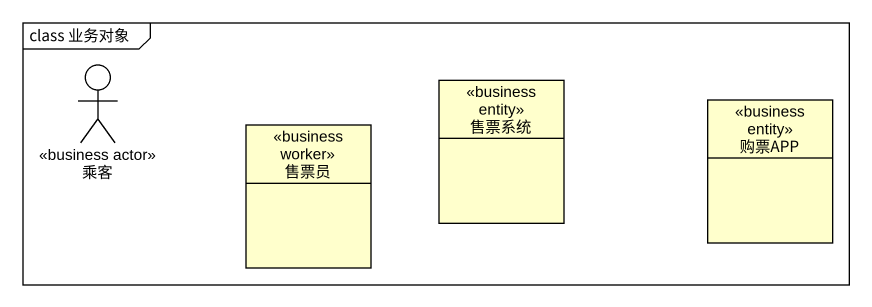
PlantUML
@startuml
mainframe class 业务对象
allowmixing
hide circle
hide empty members
actor 乘客 <<business actor>>
class 售票系统 <<business entity>>
class 购票APP <<business entity>>
class 售票员 <<business worker>>
@enduml
